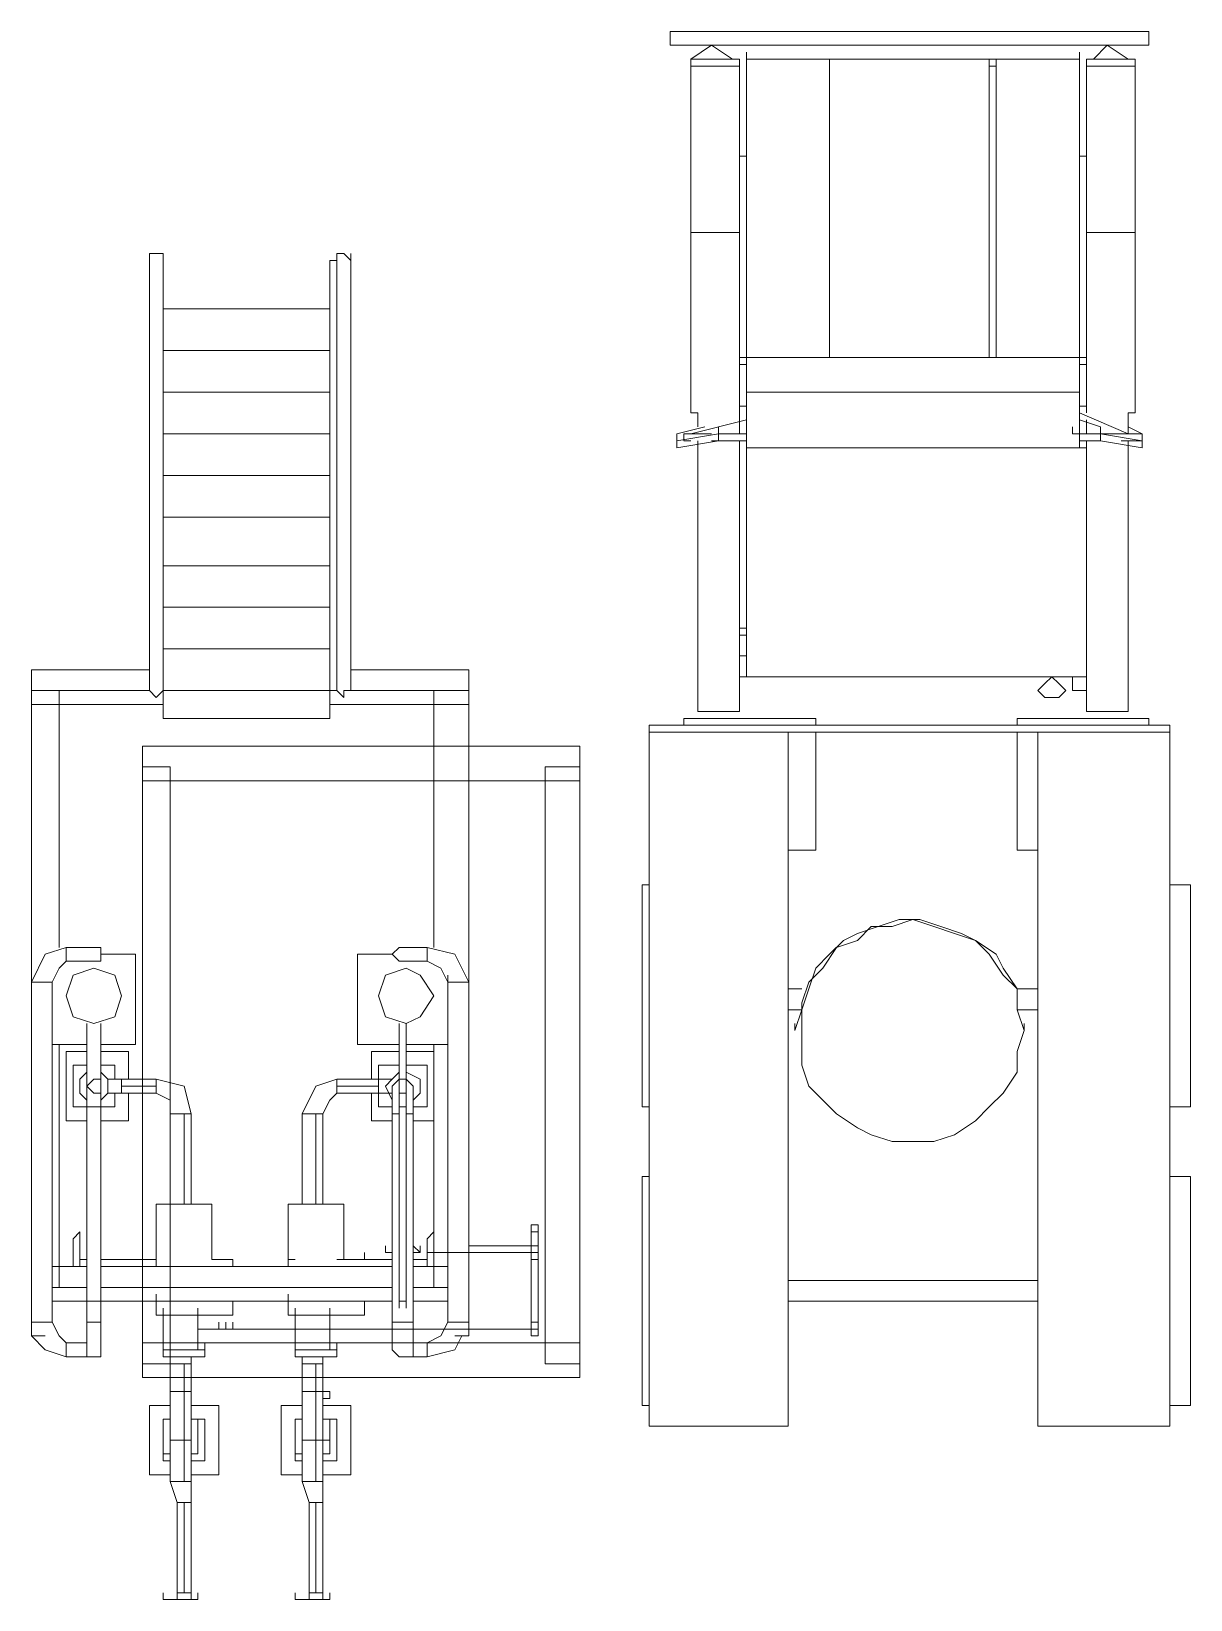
# Model space of a CAD drawing. Header units: inches. Extents: x -1128 to 651, y 96 to 845.
# Drawn here: x -1067.51 to -1062.76, y 728.8 to 735.22 of the extents above; entities that cross this region are included whole.
import ezdxf

# ---------------------------------------------------------------- set-up
doc = ezdxf.new("R2010")
doc.units = ezdxf.units.IN
doc.header["$MEASUREMENT"] = 0
doc.layers.add('Equipment', color=7, linetype='Continuous', lineweight=0)

msp = doc.modelspace()

# ---------------------------------------------------------------- linework, layer by layer
at = {"layer": 'Equipment', "color": 0}
for points in [[(-1064.8929, 735.2172), (-1062.9334, 735.2172)], [(-1064.8929, 735.1604), (-1064.8929, 735.2172)], [(-1062.9334, 735.1604), (-1064.8929, 735.1604)], [(-1064.8077, 735.1036), (-1064.7226, 735.1604), (-1064.6374, 735.1036)], [(-1063.1605, 735.1036), (-1063.1037, 735.1604), (-1063.0185, 735.1036)], [(-1062.9334, 735.2172), (-1062.9334, 735.1604)], [(-1064.609, 735.1036), (-1064.8077, 735.1036)], [(-1064.8077, 735.1036), (-1064.8077, 735.0753)], [(-1064.609, 735.0753), (-1064.609, 735.1036)], [(-1064.5805, 735.1036), (-1064.5805, 735.132)], [(-1064.5805, 735.1036), (-1064.5805, 733.854)], [(-1063.2174, 735.1036), (-1064.5805, 735.1036)], [(-1064.2398, 735.1036), (-1064.5805, 735.1036)], [(-1064.2398, 735.1036), (-1063.5865, 735.1036)], [(-1064.2398, 733.8825), (-1064.2398, 735.1036)], [(-1063.5865, 735.1036), (-1063.5865, 733.8825)], [(-1063.5581, 733.8825), (-1063.5581, 735.1036)], [(-1063.5581, 735.1036), (-1063.2174, 735.1036)], [(-1063.2174, 735.1036), (-1063.2174, 735.132)], [(-1063.2174, 735.1036), (-1063.2174, 733.9961)], [(-1063.2174, 735.0753), (-1063.2174, 735.1036)], [(-1063.2174, 733.854), (-1063.2174, 735.1036)], [(-1063.2174, 735.0753), (-1063.2174, 735.1036)], [(-1063.189, 735.1036), (-1063.189, 734.8197)], [(-1062.9901, 735.1036), (-1063.189, 735.1036)], [(-1063.189, 735.0753), (-1062.9901, 735.0753), (-1062.9901, 735.1036)], [(-1064.8077, 735.0753), (-1064.609, 735.0753)], [(-1064.8077, 734.3936), (-1064.8077, 735.0753)], [(-1064.609, 735.0753), (-1064.609, 734.3936)], [(-1063.5865, 735.0753), (-1063.5581, 735.0753)], [(-1063.189, 734.3936), (-1063.189, 735.0753)], [(-1062.9901, 735.0753), (-1062.9901, 734.3936)], [(-1064.609, 734.9617), (-1064.609, 734.99)], [(-1064.609, 733.6553), (-1064.609, 734.9617)], [(-1063.189, 734.8197), (-1063.189, 734.8481)], [(-1063.189, 733.6553), (-1063.189, 734.8197)], [(-1064.609, 734.7061), (-1064.5805, 734.7061)], [(-1063.2174, 734.7061), (-1063.189, 734.7061)], [(-1064.8077, 734.3936), (-1064.8077, 734.422)], [(-1064.609, 734.3936), (-1064.8077, 734.3936)], [(-1064.8077, 734.3936), (-1064.8077, 734.3084)], [(-1064.609, 734.3936), (-1064.8077, 734.3936)], [(-1064.609, 734.3084), (-1064.609, 734.3936)], [(-1062.9901, 734.3936), (-1063.189, 734.3936)], [(-1062.9901, 734.3936), (-1063.189, 734.3936)], [(-1063.189, 734.3936), (-1063.189, 734.3084)], [(-1062.9901, 734.3936), (-1062.9901, 734.422)], [(-1062.9901, 734.3084), (-1062.9901, 734.3936)], [(-1064.8077, 734.3084), (-1064.8077, 734.3368)], [(-1062.9901, 734.3084), (-1062.9901, 734.3368)], [(-1067.0229, 734.28), (-1067.0229, 734.3084)], [(-1067.0229, 734.28), (-1067.0229, 734.3084)], [(-1066.9662, 734.28), (-1066.9662, 734.3084), (-1066.9946, 734.3084), (-1067.0229, 734.3084), (-1067.0229, 734.28)], [(-1066.9662, 734.28), (-1066.9662, 734.3084), (-1066.9946, 734.3084), (-1067.0229, 734.3084), (-1067.0229, 734.28)], [(-1067.0229, 732.5192), (-1067.0229, 734.28)], [(-1067.0229, 732.5192), (-1067.0229, 734.28)], [(-1066.9662, 734.28), (-1066.9662, 734.3084)], [(-1066.9662, 732.5192), (-1066.9662, 734.28)], [(-1066.9662, 732.5192), (-1066.9662, 734.28)], [(-1066.2562, 734.28), (-1066.2846, 734.28)], [(-1066.2846, 734.28), (-1066.2562, 734.28)], [(-1066.2846, 732.5192), (-1066.2846, 734.28)], [(-1066.1993, 734.28), (-1066.2277, 734.3084), (-1066.2562, 734.3084), (-1066.2562, 734.28)], [(-1066.1993, 734.28), (-1066.2277, 734.3084), (-1066.2562, 734.3084), (-1066.2562, 734.28)], [(-1066.2562, 732.5192), (-1066.2562, 734.28)], [(-1066.1993, 734.28), (-1066.1993, 734.3084)], [(-1066.1993, 734.28), (-1066.1993, 734.3084)], [(-1066.1993, 732.5192), (-1066.1993, 734.28)], [(-1066.1993, 732.5192), (-1066.1993, 734.28)], [(-1064.8077, 733.6553), (-1064.8077, 734.3084)], [(-1062.9901, 733.6553), (-1062.9901, 734.3084)], [(-1066.2846, 734.0812), (-1066.9662, 734.0812)], [(-1063.2174, 733.9961), (-1063.2174, 734.0245)], [(-1066.2846, 733.9109), (-1066.9662, 733.9109)], [(-1064.609, 733.8825), (-1064.5805, 733.8825)], [(-1064.5805, 733.7404), (-1064.5805, 733.8825)], [(-1063.2174, 733.8825), (-1064.5805, 733.8825)], [(-1064.5805, 733.854), (-1064.5805, 733.8825)], [(-1063.2174, 733.7404), (-1063.2174, 733.8825)], [(-1063.2174, 733.854), (-1063.2174, 733.8825)], [(-1063.2174, 733.8825), (-1063.189, 733.8825)], [(-1064.5805, 733.854), (-1064.609, 733.854)], [(-1064.609, 733.854), (-1064.609, 733.6836)], [(-1063.189, 733.854), (-1063.2174, 733.854)], [(-1063.189, 733.6836), (-1063.189, 733.854)], [(-1064.5805, 733.7404), (-1064.5805, 733.7689)], [(-1063.2174, 733.7404), (-1063.2174, 733.7689)], [(-1063.2174, 733.7404), (-1063.2174, 733.7689)], [(-1066.9662, 733.7404), (-1066.2846, 733.7404)], [(-1064.609, 733.6836), (-1064.609, 733.57)], [(-1064.609, 733.6553), (-1064.609, 733.6836)], [(-1064.609, 733.6836), (-1064.609, 733.57)], [(-1064.5805, 733.6836), (-1064.609, 733.6836)], [(-1064.609, 733.6836), (-1064.5805, 733.6836)], [(-1064.5805, 733.7404), (-1063.2174, 733.7404)], [(-1064.5805, 733.7404), (-1064.5805, 733.712)], [(-1063.2174, 733.7404), (-1064.5805, 733.7404)], [(-1064.5805, 733.712), (-1064.5805, 733.4848)], [(-1063.2174, 733.7404), (-1063.2174, 733.5132)], [(-1063.2174, 733.7404), (-1063.2174, 733.712)], [(-1063.189, 733.6836), (-1063.2174, 733.6836)], [(-1063.2174, 733.6836), (-1063.189, 733.6836)], [(-1063.189, 733.6553), (-1063.189, 733.6836)], [(-1063.189, 733.6553), (-1063.189, 733.6836)], [(-1063.189, 733.6553), (-1063.189, 733.6836)], [(-1064.7793, 733.6553), (-1064.8077, 733.6553)], [(-1064.6941, 733.5984), (-1064.5805, 733.6268), (-1064.8077, 733.57)], [(-1064.7793, 733.5984), (-1064.7793, 733.6553)], [(-1064.609, 733.6553), (-1064.609, 733.57)], [(-1063.0185, 733.57), (-1063.2174, 733.6553)], [(-1063.1321, 733.5984), (-1063.2174, 733.6268)], [(-1063.189, 733.57), (-1063.189, 733.6268)], [(-1063.189, 733.57), (-1063.189, 733.6268)], [(-1062.9901, 733.6553), (-1063.0185, 733.6553)], [(-1063.0185, 733.6553), (-1063.0185, 733.57)], [(-1066.9662, 733.57), (-1066.2846, 733.57)], [(-1064.7509, 733.5984), (-1064.8646, 733.57)], [(-1064.8646, 733.57), (-1064.8646, 733.5417)], [(-1064.6941, 733.57), (-1064.8646, 733.5417)], [(-1064.8362, 733.57), (-1064.8362, 733.5417)], [(-1064.7226, 733.57), (-1064.8362, 733.57)], [(-1064.6941, 733.5984), (-1064.6941, 733.57)], [(-1064.6941, 733.57), (-1064.6941, 733.5984)], [(-1064.6941, 733.57), (-1064.6941, 733.5984)], [(-1064.6941, 733.5417), (-1064.6941, 733.57)], [(-1064.6941, 733.5417), (-1064.6941, 733.57)], [(-1064.5805, 733.57), (-1064.6941, 733.57)], [(-1063.2457, 733.57), (-1063.2457, 733.5984)], [(-1062.9618, 733.57), (-1063.2457, 733.57)], [(-1063.1321, 733.57), (-1063.1321, 733.5984)], [(-1063.1321, 733.5984), (-1063.1321, 733.57)], [(-1063.1321, 733.5984), (-1063.1321, 733.57)], [(-1062.9618, 733.5417), (-1063.1321, 733.57)], [(-1063.1321, 733.5417), (-1063.1321, 733.57)], [(-1063.1321, 733.57), (-1063.1321, 733.5417)], [(-1062.9618, 733.57), (-1063.0185, 733.5984)], [(-1062.9618, 733.57), (-1062.9618, 733.5417)], [(-1062.9618, 733.57), (-1062.9618, 733.5417)], [(-1064.8646, 733.5417), (-1064.8646, 733.5132)], [(-1064.8646, 733.5132), (-1064.6941, 733.5417)], [(-1064.8077, 733.5417), (-1064.8362, 733.5417)], [(-1064.7793, 732.434), (-1064.7793, 733.5417)], [(-1064.5805, 733.5417), (-1064.7226, 733.5417)], [(-1064.609, 733.5417), (-1064.609, 732.434)], [(-1064.609, 733.5417), (-1064.609, 732.7748)], [(-1064.609, 733.5417), (-1064.609, 732.7464)], [(-1064.5805, 733.4848), (-1064.5805, 733.5132)], [(-1064.5805, 733.5132), (-1064.5805, 732.5761)], [(-1063.189, 733.5132), (-1064.5805, 733.5132)], [(-1063.1321, 733.5417), (-1063.2174, 733.5417)], [(-1063.189, 732.7181), (-1063.189, 733.5417)], [(-1063.189, 732.434), (-1063.189, 733.5417)], [(-1063.189, 732.5761), (-1063.189, 733.5132)], [(-1063.1321, 733.5417), (-1062.9618, 733.5132)], [(-1062.9618, 733.5417), (-1063.047, 733.5417)], [(-1063.0185, 733.5417), (-1063.0185, 732.434)], [(-1062.9618, 733.5132), (-1062.9618, 733.5417)], [(-1064.5805, 733.4848), (-1064.5805, 733.4281)], [(-1064.5805, 733.4281), (-1064.5805, 733.4564)], [(-1066.9662, 733.3997), (-1066.2846, 733.3997)], [(-1066.9662, 733.2292), (-1066.2846, 733.2292)], [(-1066.9662, 733.0304), (-1066.2846, 733.0304)], [(-1066.9662, 732.86), (-1066.2846, 732.86)], [(-1064.609, 732.7748), (-1064.5805, 732.7748)], [(-1064.609, 732.7464), (-1064.609, 732.6612)], [(-1064.5805, 732.7464), (-1064.609, 732.7464)], [(-1063.189, 732.7181), (-1063.189, 732.7464)], [(-1063.189, 732.6897), (-1063.189, 732.7181)], [(-1066.9662, 732.6897), (-1066.2846, 732.6897)], [(-1064.609, 732.6612), (-1064.609, 732.5761)], [(-1064.5805, 732.6612), (-1064.609, 732.6612)], [(-1063.189, 732.5192), (-1063.189, 732.6897)], [(-1067.5057, 732.6045), (-1067.5057, 732.4625), (-1066.9662, 732.4625)], [(-1067.5057, 732.6045), (-1067.0229, 732.6045)], [(-1066.1993, 732.6045), (-1065.7165, 732.6045), (-1065.7165, 732.4625)], [(-1066.9662, 732.5192), (-1066.9662, 732.5476)], [(-1066.9662, 732.5192), (-1066.9662, 732.5476)], [(-1064.609, 732.5761), (-1064.5805, 732.5761)], [(-1064.5805, 732.5761), (-1063.189, 732.5761)], [(-1063.2741, 732.5192), (-1063.3026, 732.5476), (-1063.3309, 732.5761), (-1063.3593, 732.5476), (-1063.3877, 732.5192), (-1063.3593, 732.4909), (-1063.3026, 732.4909), (-1063.2741, 732.5192)], [(-1063.2457, 732.5761), (-1063.2457, 732.5192)], [(-1067.5057, 731.724), (-1067.5057, 732.5192)], [(-1067.0229, 732.5192), (-1067.5057, 732.5192)], [(-1067.3921, 731.4684), (-1067.3921, 732.5192)], [(-1067.0229, 732.5192), (-1066.9946, 732.4909), (-1066.9662, 732.5192)], [(-1067.0229, 732.5192), (-1066.9946, 732.4909), (-1066.9662, 732.5192)], [(-1066.9662, 732.5192), (-1066.2846, 732.5192)], [(-1066.9662, 732.5192), (-1066.9662, 732.4056)], [(-1066.2562, 732.5192), (-1066.2846, 732.5192)], [(-1066.2846, 732.4056), (-1066.2846, 732.5192)], [(-1066.2562, 732.5192), (-1066.2846, 732.5192)], [(-1066.2846, 732.4625), (-1065.7165, 732.4625)], [(-1066.2562, 732.5192), (-1066.2277, 732.4909), (-1066.2277, 732.5192), (-1066.1993, 732.5192)], [(-1066.2562, 732.5192), (-1066.2277, 732.4909), (-1066.2277, 732.5192), (-1066.1993, 732.5192)], [(-1066.1993, 732.5192), (-1065.7165, 732.5192)], [(-1065.8585, 732.5192), (-1065.8585, 731.4684)], [(-1065.7165, 732.5192), (-1065.7165, 731.6672)], [(-1063.2457, 732.5192), (-1063.189, 732.5192)], [(-1066.9662, 732.4056), (-1066.2846, 732.4056)], [(-1064.8362, 732.4056), (-1064.2965, 732.4056)], [(-1064.8362, 732.4056), (-1064.8362, 732.3772)], [(-1064.609, 732.434), (-1064.7793, 732.434)], [(-1064.2965, 732.4056), (-1064.2965, 732.3772)], [(-1063.4729, 732.4056), (-1062.9334, 732.4056)], [(-1063.4729, 732.4056), (-1063.4729, 732.3772)], [(-1063.0185, 732.434), (-1063.189, 732.434)], [(-1062.9334, 732.4056), (-1062.9334, 732.3772)], [(-1064.9781, 732.3772), (-1062.8481, 732.3772)], [(-1064.9781, 732.3489), (-1064.9781, 732.3772)], [(-1062.8481, 732.3489), (-1064.9781, 732.3489)], [(-1064.9781, 729.5089), (-1064.9781, 732.3489)], [(-1064.4101, 732.3489), (-1064.4101, 729.5089)], [(-1064.2965, 732.3489), (-1064.2965, 731.8661)], [(-1063.4729, 732.3489), (-1063.4729, 731.8661)], [(-1063.3877, 729.5089), (-1063.3877, 732.3489)], [(-1062.8481, 732.3772), (-1062.8481, 732.3489)], [(-1062.8481, 732.3489), (-1062.8481, 729.5089)], [(-1067.0513, 732.292), (-1067.0513, 732.15), (-1065.2621, 732.15)], [(-1067.0513, 732.292), (-1065.2621, 732.292), (-1065.2621, 732.15)], [(-1067.0513, 732.2068), (-1067.0513, 729.7645), (-1066.9377, 729.7645)], [(-1067.0513, 732.2068), (-1066.9377, 732.2068)], [(-1066.9377, 729.7645), (-1066.9377, 732.2068)], [(-1065.4041, 732.2068), (-1065.4041, 729.7645)], [(-1065.2621, 729.7645), (-1065.2621, 732.2068), (-1065.4041, 732.2068)], [(-1064.4101, 731.8661), (-1064.2965, 731.8661)], [(-1063.4729, 731.8661), (-1063.3877, 731.8661)], [(-1067.5057, 731.724), (-1067.5057, 730.0768)], [(-1065.0065, 730.8153), (-1065.0065, 731.724)], [(-1065.0065, 731.724), (-1064.9781, 731.724)], [(-1062.8481, 731.724), (-1062.7629, 731.724)], [(-1062.7629, 730.8153), (-1062.7629, 731.724)], [(-1065.7165, 730.0768), (-1065.7165, 731.6672)], [(-1063.4446, 731.1276), (-1063.4729, 731.2128), (-1063.4729, 731.2981), (-1063.5298, 731.3832), (-1063.5581, 731.44), (-1063.6434, 731.4968), (-1063.7001, 731.5253), (-1063.7854, 731.5536), (-1063.8705, 731.582), (-1063.9557, 731.582), (-1064.0409, 731.5536), (-1064.1262, 731.5253), (-1064.1829, 731.4968), (-1064.2398, 731.44), (-1064.2965, 731.3832), (-1064.3249, 731.2981), (-1064.3534, 731.2128), (-1064.3818, 731.1276)], [(-1063.4446, 731.1276), (-1063.4729, 731.2128), (-1063.4729, 731.2981), (-1063.5298, 731.3548), (-1063.5865, 731.44), (-1063.6434, 731.4968), (-1063.7285, 731.5253), (-1063.8137, 731.5536), (-1063.899, 731.582), (-1063.9841, 731.5536), (-1064.0693, 731.5536), (-1064.1262, 731.4968), (-1064.2113, 731.4684), (-1064.2681, 731.3832), (-1064.3249, 731.3264), (-1064.3534, 731.2412), (-1064.3534, 730.9856), (-1064.3249, 730.9004), (-1064.2681, 730.8436), (-1064.2113, 730.7868), (-1064.1262, 730.73), (-1064.0693, 730.7017), (-1063.9841, 730.6732), (-1063.899, 730.6732), (-1063.8137, 730.6732), (-1063.7285, 730.7017), (-1063.6434, 730.7584), (-1063.5865, 730.8153), (-1063.5298, 730.872), (-1063.4729, 730.9572), (-1063.4729, 731.0425), (-1063.4446, 731.1276)], [(-1067.3637, 731.4684), (-1067.449, 731.44), (-1067.5057, 731.3264)], [(-1067.3637, 731.4684), (-1067.3637, 731.4117), (-1067.3637, 731.44), (-1067.3637, 731.4684)], [(-1067.3637, 731.4684), (-1067.2501, 731.4684)], [(-1067.2501, 731.4117), (-1067.2218, 731.4117), (-1067.2218, 731.44), (-1067.2218, 731.4684), (-1067.2501, 731.4684)], [(-1067.2501, 731.4117), (-1067.2218, 731.4117), (-1067.2218, 731.44), (-1067.2218, 731.4684), (-1067.2501, 731.4684)], [(-1065.9721, 731.4684), (-1066.0005, 731.4684), (-1066.029, 731.44), (-1066.0005, 731.4117), (-1065.9721, 731.4117)], [(-1065.9721, 731.4684), (-1066.0005, 731.4684), (-1066.029, 731.44), (-1066.0005, 731.4117), (-1065.9721, 731.4117)], [(-1065.9721, 731.4684), (-1065.887, 731.4684)], [(-1065.7165, 731.3264), (-1065.7734, 731.44), (-1065.887, 731.4684)], [(-1067.3637, 731.4117), (-1067.3921, 731.3832), (-1067.4206, 731.3264)], [(-1067.2501, 731.4117), (-1067.3637, 731.4117)], [(-1067.1365, 731.2697), (-1067.1649, 731.3548), (-1067.2501, 731.3832), (-1067.3354, 731.3548), (-1067.3637, 731.2697), (-1067.3354, 731.1845), (-1067.2501, 731.1561), (-1067.1649, 731.1845), (-1067.1365, 731.2697), (-1067.1649, 731.3548), (-1067.2501, 731.3832), (-1067.3354, 731.3548), (-1067.3637, 731.2697), (-1067.3354, 731.1845), (-1067.2501, 731.1561), (-1067.1649, 731.1845), (-1067.1365, 731.2697)], [(-1065.8585, 731.2697), (-1065.9154, 731.3548), (-1065.9721, 731.3832), (-1066.0574, 731.3548), (-1066.0857, 731.2697), (-1066.0574, 731.1845), (-1065.9721, 731.1561), (-1065.9154, 731.1845), (-1065.8585, 731.2697), (-1065.9154, 731.3548), (-1065.9721, 731.3832), (-1066.0574, 731.3548), (-1066.0857, 731.2697), (-1066.0574, 731.1845), (-1065.9721, 731.1561), (-1065.9154, 731.1845), (-1065.8585, 731.2697)], [(-1065.887, 731.4117), (-1065.9721, 731.4117)], [(-1065.8018, 731.3264), (-1065.8301, 731.3832), (-1065.887, 731.4117)], [(-1067.5057, 731.3264), (-1067.5057, 729.8781), (-1067.449, 729.8212), (-1067.3637, 729.7928)], [(-1067.4206, 731.3264), (-1067.4206, 729.9348)], [(-1065.8018, 731.3264), (-1065.8018, 729.9348)], [(-1065.7165, 731.3264), (-1065.7165, 729.8781)], [(-1064.4101, 731.2981), (-1064.3534, 731.2981)], [(-1063.4729, 731.2981), (-1063.3877, 731.2981)], [(-1064.4101, 731.2128), (-1064.3534, 731.2128)], [(-1063.4729, 731.2128), (-1063.3877, 731.2128)], [(-1067.2218, 731.1561), (-1067.2218, 730.8153)], [(-1065.9721, 731.1561), (-1065.9721, 730.8153)], [(-1065.9721, 731.1561), (-1065.9721, 730.8153)], [(-1064.3818, 731.1276), (-1064.3818, 731.1561)], [(-1063.4446, 731.1276), (-1063.4446, 731.1561)], [(-1067.3921, 730.0768), (-1067.3921, 731.0709)], [(-1067.0798, 731.0709), (-1067.2218, 731.0709)], [(-1067.2218, 731.0709), (-1067.0798, 731.0709)], [(-1065.8018, 731.0709), (-1065.9721, 731.0709)], [(-1065.9721, 731.0709), (-1065.8018, 731.0709)], [(-1065.8585, 731.0709), (-1065.8585, 730.0768)], [(-1067.3354, 730.9856), (-1067.3354, 730.8153)], [(-1067.3354, 730.9856), (-1067.2785, 730.9856)], [(-1067.1081, 731.0425), (-1067.2218, 731.0425)], [(-1067.2218, 731.0425), (-1067.1081, 731.0425)], [(-1067.2218, 730.9856), (-1067.1649, 730.9856)], [(-1067.1649, 730.9856), (-1067.1649, 730.9289)], [(-1067.1081, 731.0425), (-1067.1081, 730.9289)], [(-1067.1081, 731.0425), (-1067.1081, 730.9289)], [(-1066.1141, 730.9289), (-1066.1141, 731.0425)], [(-1066.1141, 730.9289), (-1066.1141, 731.0425)], [(-1066.0005, 730.9856), (-1066.0857, 730.9856)], [(-1066.0857, 730.9289), (-1066.0857, 730.9856)], [(-1065.8585, 731.0425), (-1065.9721, 731.0425)], [(-1065.9721, 731.0425), (-1065.8585, 731.0425)], [(-1065.887, 730.9856), (-1065.9721, 730.9856)], [(-1065.887, 730.8153), (-1065.887, 730.9856)], [(-1067.2785, 730.9572), (-1067.307, 730.9289), (-1067.307, 730.872), (-1067.2785, 730.8436)], [(-1067.2785, 730.9289), (-1067.2785, 730.9004)], [(-1067.2785, 730.9289), (-1067.2785, 730.9004)], [(-1067.2218, 730.9004), (-1067.2218, 730.9289), (-1067.2501, 730.9289), (-1067.2785, 730.9004), (-1067.2501, 730.872), (-1067.2218, 730.872), (-1067.2218, 730.9004), (-1067.2218, 730.9289), (-1067.2501, 730.9289), (-1067.2785, 730.9004), (-1067.2501, 730.872), (-1067.2218, 730.872), (-1067.2218, 730.9004)], [(-1067.2218, 730.8436), (-1067.1934, 730.872), (-1067.1934, 730.9289), (-1067.2218, 730.9572)], [(-1067.2218, 730.9004), (-1067.2218, 730.9289)], [(-1067.2218, 730.9004), (-1067.2218, 730.9289)], [(-1067.2218, 730.9004), (-1067.2218, 730.9289)], [(-1067.1365, 730.9289), (-1067.1934, 730.9289)], [(-1067.1365, 730.872), (-1067.1365, 730.9289), (-1066.9946, 730.9289)], [(-1067.1365, 730.9289), (-1067.1365, 730.872)], [(-1066.9946, 730.9289), (-1066.9946, 730.872)], [(-1066.9946, 730.872), (-1066.9946, 730.9289)], [(-1066.8526, 730.7868), (-1066.8809, 730.9004), (-1066.9946, 730.9289)], [(-1066.2562, 730.872), (-1066.2562, 730.9289), (-1066.3413, 730.9004), (-1066.3981, 730.7868)], [(-1066.2562, 730.9289), (-1066.2562, 730.872), (-1066.0857, 730.872)], [(-1066.0857, 730.9289), (-1066.2562, 730.9289)], [(-1066.0857, 730.872), (-1066.0857, 730.9289)], [(-1066.029, 730.9289), (-1066.0857, 730.9289)], [(-1066.0857, 730.872), (-1066.0857, 730.9289)], [(-1066.0005, 730.9572), (-1066.029, 730.9289), (-1066.0574, 730.9004), (-1066.029, 730.8436)], [(-1066.0005, 730.9289), (-1066.029, 730.9004)], [(-1066.0005, 730.9289), (-1066.029, 730.9004)], [(-1065.9721, 730.9004), (-1065.9721, 730.9289), (-1066.0005, 730.9289), (-1066.0005, 730.872), (-1065.9721, 730.872), (-1065.9721, 730.9289), (-1066.0005, 730.9289), (-1066.0005, 730.872), (-1065.9721, 730.872), (-1065.9721, 730.9004)], [(-1065.9437, 730.8436), (-1065.9154, 730.872), (-1065.9154, 730.9289), (-1065.9721, 730.9572)], [(-1065.9721, 730.9004), (-1065.9721, 730.9289)], [(-1065.9437, 730.9004), (-1065.9721, 730.9289)], [(-1065.9437, 730.9004), (-1065.9721, 730.9289)], [(-1067.2785, 730.7868), (-1067.2785, 730.9004)], [(-1067.2218, 730.02), (-1067.2218, 730.9004)], [(-1067.2218, 730.9004), (-1067.2218, 730.7868)], [(-1067.1934, 730.872), (-1067.1365, 730.872)], [(-1067.1649, 730.872), (-1067.1649, 730.8153)], [(-1066.9946, 730.9004), (-1067.1365, 730.9004)], [(-1067.1365, 730.872), (-1066.9946, 730.872)], [(-1067.1081, 730.872), (-1067.1081, 730.7584)], [(-1067.1081, 730.872), (-1067.1081, 730.7584)], [(-1066.9377, 730.7868), (-1066.9377, 730.8436), (-1066.9946, 730.872)], [(-1066.2562, 730.872), (-1066.2846, 730.8436), (-1066.3129, 730.7868)], [(-1066.2562, 730.9004), (-1066.0857, 730.9004)], [(-1066.1141, 730.7584), (-1066.1141, 730.872)], [(-1066.1141, 730.7584), (-1066.1141, 730.872)], [(-1066.0857, 730.872), (-1066.029, 730.872)], [(-1066.0857, 730.8153), (-1066.0857, 730.872)], [(-1066.029, 730.7868), (-1066.029, 730.9004)], [(-1066.029, 730.8436), (-1066.029, 730.872)], [(-1065.9721, 730.02), (-1065.9721, 730.9004)], [(-1065.9437, 730.9004), (-1065.9437, 730.7868)], [(-1067.3354, 730.8153), (-1067.2785, 730.8153)], [(-1067.2785, 730.7868), (-1067.2785, 730.8153)], [(-1067.2785, 730.7868), (-1067.2785, 730.8153)], [(-1067.2785, 730.02), (-1067.2785, 730.8153)], [(-1067.2218, 730.8153), (-1067.1649, 730.8153)], [(-1067.2218, 730.7868), (-1067.2218, 730.8153)], [(-1067.2218, 730.7868), (-1067.2218, 730.8153)], [(-1066.029, 730.8153), (-1066.0857, 730.8153)], [(-1066.0005, 730.02), (-1066.0005, 730.8153)], [(-1065.887, 730.8153), (-1065.9437, 730.8153)], [(-1065.0065, 730.8153), (-1064.9781, 730.8153)], [(-1062.8481, 730.8153), (-1062.7629, 730.8153)], [(-1067.3637, 730.7584), (-1067.2785, 730.7584)], [(-1067.3637, 730.7584), (-1067.2785, 730.7584)], [(-1067.2785, 729.9348), (-1067.2785, 730.7868)], [(-1067.2218, 729.9348), (-1067.2218, 730.7868)], [(-1067.2218, 730.7584), (-1067.1081, 730.7584)], [(-1067.2218, 730.7584), (-1067.1081, 730.7584)], [(-1066.9377, 730.7868), (-1066.8526, 730.7868)], [(-1066.8809, 730.4176), (-1066.8809, 730.7868), (-1066.9377, 730.7868)], [(-1066.9377, 730.4176), (-1066.8526, 730.4176), (-1066.8526, 730.7868)], [(-1066.9377, 730.7868), (-1066.9377, 730.4176)], [(-1066.8526, 730.7868), (-1066.8809, 730.7868)], [(-1066.3129, 730.7868), (-1066.3981, 730.7868)], [(-1066.3981, 730.4176), (-1066.3129, 730.4176), (-1066.3129, 730.7868)], [(-1066.3981, 730.7868), (-1066.3981, 730.4176)], [(-1066.3981, 730.7868), (-1066.3129, 730.7868)], [(-1066.3413, 730.4176), (-1066.3413, 730.7868)], [(-1066.1141, 730.7584), (-1066.029, 730.7584)], [(-1066.1141, 730.7584), (-1066.029, 730.7584)], [(-1066.0005, 730.7868), (-1066.029, 730.7868)], [(-1066.0005, 730.7868), (-1066.029, 730.7868)], [(-1066.029, 729.9348), (-1066.029, 730.7868)], [(-1065.9437, 730.7868), (-1065.9721, 730.7868)], [(-1065.9437, 730.7868), (-1065.9721, 730.7868)], [(-1065.9437, 729.9348), (-1065.9437, 730.7868)], [(-1065.9437, 730.7584), (-1065.8585, 730.7584)], [(-1065.9437, 730.7584), (-1065.8585, 730.7584)], [(-1065.0065, 730.5312), (-1064.9781, 730.5312)], [(-1065.0065, 729.594), (-1065.0065, 730.5312)], [(-1062.8481, 730.5312), (-1062.7629, 730.5312)], [(-1062.7629, 729.594), (-1062.7629, 730.5312)], [(-1066.7674, 730.4176), (-1066.9946, 730.4176)], [(-1066.9946, 730.4176), (-1066.9946, 730.1904)], [(-1066.9377, 730.4176), (-1066.9377, 730.4461)], [(-1066.8526, 730.4176), (-1066.9377, 730.4176)], [(-1066.8526, 730.4176), (-1066.8526, 730.4461)], [(-1066.7674, 730.4176), (-1066.7674, 730.1904)], [(-1066.2277, 730.4176), (-1066.4549, 730.4176)], [(-1066.4549, 730.4176), (-1066.4549, 730.1904)], [(-1066.3981, 730.4176), (-1066.3981, 730.4461)], [(-1066.3129, 730.4176), (-1066.3981, 730.4176)], [(-1066.3129, 730.4176), (-1066.3129, 730.4461)], [(-1066.2277, 730.4176), (-1066.2277, 730.1904)], [(-1067.307, 730.2756), (-1067.307, 730.304), (-1067.3354, 730.2756)], [(-1065.8585, 730.2756), (-1065.8585, 730.304), (-1065.887, 730.2756), (-1065.887, 730.162)], [(-1065.4609, 730.304), (-1065.4609, 730.3325), (-1065.4326, 730.3325)], [(-1065.4609, 730.304), (-1065.4326, 730.304)], [(-1065.4609, 730.2472), (-1065.4609, 730.304)], [(-1065.4326, 730.304), (-1065.4326, 730.3325)], [(-1067.3354, 730.162), (-1067.3354, 730.2756)], [(-1067.307, 730.2756), (-1067.307, 730.162)], [(-1066.9946, 730.1904), (-1066.9946, 730.2189)], [(-1066.4549, 730.1904), (-1066.4549, 730.2189)], [(-1066.1426, 730.1904), (-1066.1426, 730.2189)], [(-1066.0574, 730.2189), (-1066.0574, 730.2472)], [(-1066.0574, 730.2189), (-1066.029, 730.2189)], [(-1066.0574, 730.2189), (-1066.029, 730.2189)], [(-1065.9437, 730.2189), (-1065.9437, 730.2472)], [(-1065.9154, 730.2189), (-1065.9437, 730.2472)], [(-1065.9154, 730.2189), (-1065.9437, 730.2189)], [(-1065.9437, 730.2189), (-1065.9154, 730.2189)], [(-1065.9437, 730.2189), (-1065.9154, 730.2189)], [(-1065.9154, 730.2189), (-1065.9154, 730.2472)], [(-1065.887, 730.2189), (-1065.887, 730.2472)], [(-1065.4609, 730.2189), (-1065.887, 730.2189)], [(-1065.7165, 730.2472), (-1065.4609, 730.2472)], [(-1065.7165, 730.2189), (-1065.4609, 730.2189)], [(-1065.4609, 730.2472), (-1065.4609, 730.2756)], [(-1065.4609, 730.2472), (-1065.4609, 730.2756)], [(-1065.4609, 730.2472), (-1065.4609, 730.2756)], [(-1065.4609, 730.2472), (-1065.4609, 730.2756)], [(-1065.4609, 730.2189), (-1065.4609, 730.2472)], [(-1065.4326, 730.2189), (-1065.4326, 730.2472), (-1065.4609, 730.2472)], [(-1065.4609, 730.2189), (-1065.4609, 730.2472)], [(-1065.4609, 730.2189), (-1065.4609, 730.2472)], [(-1065.4609, 730.2189), (-1065.4609, 730.1904)], [(-1065.4326, 730.2189), (-1065.4609, 730.2189)], [(-1065.4326, 730.1904), (-1065.4326, 730.2189)], [(-1065.4326, 729.9348), (-1065.4326, 730.2189)], [(-1067.5057, 730.162), (-1067.5057, 730.1904)], [(-1067.4206, 730.162), (-1067.2785, 730.162)], [(-1067.307, 730.1904), (-1067.2785, 730.1904)], [(-1067.2218, 730.1904), (-1066.9946, 730.1904)], [(-1067.2218, 730.162), (-1066.029, 730.162)], [(-1066.9946, 730.162), (-1066.9946, 730.1904)], [(-1066.6821, 730.1904), (-1066.7674, 730.1904)], [(-1066.6821, 730.1904), (-1066.6821, 730.162)], [(-1066.4549, 730.162), (-1066.4549, 730.1904)], [(-1066.4265, 730.1904), (-1066.4549, 730.1904)], [(-1066.4549, 730.1904), (-1066.4549, 730.162)], [(-1066.029, 730.1904), (-1066.2562, 730.1904)], [(-1066.1426, 730.1904), (-1066.2277, 730.1904)], [(-1065.887, 730.1904), (-1065.9437, 730.1904)], [(-1065.9437, 730.162), (-1065.8018, 730.162)], [(-1065.7165, 730.162), (-1065.7165, 730.1904)], [(-1065.4609, 730.1904), (-1065.4326, 730.1904)], [(-1065.4609, 729.9348), (-1065.4609, 730.1904)], [(-1065.4326, 730.1904), (-1065.4326, 729.9348)], [(-1067.5057, 730.0768), (-1067.5057, 730.1053)], [(-1064.4101, 730.1053), (-1063.3877, 730.1053)], [(-1067.5057, 730.02), (-1067.5057, 730.0768)], [(-1067.5057, 730.02), (-1067.5057, 730.0484)], [(-1067.4206, 730.0768), (-1067.2785, 730.0768)], [(-1067.4206, 730.02), (-1067.2785, 730.02)], [(-1067.2785, 730.02), (-1067.2218, 730.02)], [(-1067.2785, 730.02), (-1067.2218, 730.02)], [(-1067.2785, 729.9917), (-1067.2785, 730.02)], [(-1067.2218, 730.0768), (-1066.029, 730.0768)], [(-1067.2218, 730.02), (-1066.029, 730.02)], [(-1067.2218, 730.02), (-1067.2218, 729.9917)], [(-1066.9946, 730.02), (-1066.9946, 730.0484)], [(-1066.9946, 730.02), (-1066.9946, 729.9632)], [(-1066.6821, 730.02), (-1066.6821, 729.9632)], [(-1066.4549, 730.02), (-1066.4549, 730.0484)], [(-1066.4549, 730.02), (-1066.4549, 729.9632)], [(-1066.1426, 730.02), (-1066.1426, 729.9632)], [(-1066.0005, 730.02), (-1065.9721, 730.02)], [(-1066.0005, 730.02), (-1065.9721, 730.02)], [(-1066.0005, 729.9917), (-1066.0005, 730.02)], [(-1065.9721, 730.02), (-1065.9721, 729.9917)], [(-1065.9437, 730.0768), (-1065.8018, 730.0768)], [(-1065.9437, 730.02), (-1065.8018, 730.02)], [(-1065.7165, 730.0768), (-1065.7165, 730.02)], [(-1065.7165, 730.02), (-1065.7165, 730.0484)], [(-1064.4101, 730.02), (-1063.3877, 730.02)], [(-1066.6821, 729.9632), (-1066.9946, 729.9632)], [(-1066.9662, 729.9632), (-1066.9662, 729.9917)], [(-1066.9662, 729.8212), (-1066.9662, 729.9632)], [(-1066.8241, 729.9632), (-1066.8241, 729.9917)], [(-1066.8241, 729.8212), (-1066.8241, 729.9632)], [(-1066.1426, 729.9632), (-1066.4549, 729.9632)], [(-1066.4265, 729.9632), (-1066.4265, 729.9917)], [(-1066.4265, 729.8212), (-1066.4265, 729.9632)], [(-1066.2846, 729.9632), (-1066.2846, 729.9917)], [(-1066.2846, 729.8212), (-1066.2846, 729.9632)], [(-1065.4609, 729.9348), (-1065.4609, 729.9632)], [(-1065.4609, 729.9348), (-1065.4609, 729.9632)], [(-1065.4609, 729.9348), (-1065.4609, 729.9632)], [(-1065.4609, 729.9348), (-1065.4609, 729.9632)], [(-1067.4206, 729.9348), (-1067.3921, 729.8781), (-1067.3637, 729.8497)], [(-1067.2218, 729.9348), (-1067.2785, 729.9348)], [(-1067.2218, 729.9348), (-1067.2785, 729.9348)], [(-1067.2785, 729.8212), (-1067.2785, 729.9348)], [(-1067.2218, 729.9348), (-1067.2218, 729.8212)], [(-1066.739, 729.9064), (-1066.739, 729.9348)], [(-1066.739, 729.9064), (-1066.739, 729.9348)], [(-1066.7106, 729.9064), (-1066.7106, 729.9348)], [(-1065.4609, 729.9064), (-1066.7106, 729.9064), (-1066.4265, 729.9064)], [(-1066.7106, 729.9064), (-1066.4265, 729.9064)], [(-1066.6821, 729.9064), (-1066.6821, 729.9348)], [(-1066.2846, 729.9064), (-1066.029, 729.9064)], [(-1066.2846, 729.9064), (-1066.029, 729.9064)], [(-1065.9437, 729.9348), (-1066.029, 729.9348)], [(-1065.9437, 729.9348), (-1066.029, 729.9348)], [(-1066.029, 729.8212), (-1066.029, 729.9348)], [(-1065.9437, 729.9348), (-1065.9437, 729.8212)], [(-1065.9437, 729.9064), (-1065.8018, 729.9064)], [(-1065.9437, 729.9064), (-1065.8018, 729.9064)], [(-1065.887, 729.8497), (-1065.8301, 729.8781), (-1065.8018, 729.9348)], [(-1065.7165, 729.9064), (-1065.4609, 729.9064)], [(-1065.7165, 729.9064), (-1065.4609, 729.9064)], [(-1065.4609, 729.9064), (-1065.4609, 729.9348)], [(-1065.4609, 729.9064), (-1065.4609, 729.9348)], [(-1065.4609, 729.9064), (-1065.4609, 729.9348)], [(-1065.4326, 729.9348), (-1065.4609, 729.9348)], [(-1065.4609, 729.9064), (-1065.4609, 729.8781)], [(-1065.4326, 729.9064), (-1065.4609, 729.9064)], [(-1065.4326, 729.9064), (-1065.4326, 729.9348)], [(-1065.4326, 729.8781), (-1065.4326, 729.9064)], [(-1065.4326, 729.8781), (-1065.4326, 729.9064)], [(-1067.2785, 729.8497), (-1067.3637, 729.8497)], [(-1067.0513, 729.7076), (-1067.0513, 729.8497)], [(-1065.2621, 729.7076), (-1065.2621, 729.8497), (-1067.0513, 729.8497)], [(-1066.9662, 729.8497), (-1066.9662, 729.8781)], [(-1066.9662, 729.8212), (-1066.9662, 729.8497)], [(-1066.9662, 729.8497), (-1066.9662, 729.8212)], [(-1066.8241, 729.8497), (-1066.7957, 729.8497)], [(-1066.7957, 729.8497), (-1066.7957, 729.8212)], [(-1066.4265, 729.8497), (-1066.4265, 729.8781)], [(-1066.4265, 729.8212), (-1066.4265, 729.8497)], [(-1066.4265, 729.8497), (-1066.4265, 729.8212)], [(-1066.2846, 729.8497), (-1066.2562, 729.8497)], [(-1066.2562, 729.8497), (-1066.2562, 729.8212)], [(-1065.887, 729.8497), (-1065.9437, 729.8497)], [(-1065.887, 729.7928), (-1065.7734, 729.8212), (-1065.7449, 729.8781)], [(-1065.4609, 729.8781), (-1065.4326, 729.8781)], [(-1067.3637, 729.7928), (-1067.2501, 729.7928)], [(-1067.2785, 729.8212), (-1067.2785, 729.7928), (-1067.2501, 729.7928), (-1067.2218, 729.7928), (-1067.2218, 729.8212)], [(-1067.2785, 729.8212), (-1067.2785, 729.7928), (-1067.2501, 729.7928), (-1067.2218, 729.7928), (-1067.2218, 729.8212)], [(-1066.9662, 729.8212), (-1066.8241, 729.8212)], [(-1066.9662, 729.8212), (-1066.7957, 729.8212)], [(-1066.9662, 729.7928), (-1066.9662, 729.8212)], [(-1066.9662, 729.7928), (-1066.7957, 729.7928)], [(-1066.9377, 729.7645), (-1066.9377, 729.7928)], [(-1066.8526, 729.7645), (-1066.9377, 729.7645)], [(-1066.9377, 729.6509), (-1066.8526, 729.6509), (-1066.8526, 729.7645)], [(-1066.9377, 729.7645), (-1066.9377, 729.6509)], [(-1066.9377, 729.7645), (-1066.8526, 729.7645)], [(-1066.8809, 729.6509), (-1066.8809, 729.7645)], [(-1066.8526, 729.7645), (-1066.8526, 729.7928)], [(-1066.8241, 729.8212), (-1066.7957, 729.8212)], [(-1066.7957, 729.7928), (-1066.7957, 729.8212)], [(-1066.4265, 729.8212), (-1066.2846, 729.8212)], [(-1066.4265, 729.8212), (-1066.2562, 729.8212)], [(-1066.4265, 729.7928), (-1066.4265, 729.8212)], [(-1066.4265, 729.7928), (-1066.2562, 729.7928)], [(-1066.3981, 729.7645), (-1066.3981, 729.7928)], [(-1066.3981, 729.7645), (-1066.3129, 729.7645)], [(-1066.3981, 729.7645), (-1066.3981, 729.6509)], [(-1066.3129, 729.7645), (-1066.3981, 729.7645)], [(-1066.3413, 729.6509), (-1066.3413, 729.7645)], [(-1066.3129, 729.7645), (-1066.3129, 729.7928)], [(-1066.3129, 729.7645), (-1066.3129, 729.6509)], [(-1066.2846, 729.8212), (-1066.2562, 729.8212)], [(-1066.2562, 729.7928), (-1066.2562, 729.8212)], [(-1066.029, 729.8212), (-1066.0005, 729.7928), (-1065.9437, 729.7928), (-1065.9437, 729.8212)], [(-1066.029, 729.8212), (-1066.0005, 729.7928), (-1065.9437, 729.7928), (-1065.9437, 729.8212)], [(-1065.9721, 729.7928), (-1065.887, 729.7928)], [(-1065.2621, 729.7645), (-1065.4041, 729.7645)], [(-1067.0513, 729.7076), (-1065.2621, 729.7076)], [(-1066.9377, 729.6509), (-1066.9377, 729.6792)], [(-1066.9377, 729.6509), (-1066.9377, 729.6225)], [(-1066.9377, 729.6225), (-1066.9377, 729.6509)], [(-1066.9377, 729.6509), (-1066.9377, 729.2817)], [(-1066.8809, 729.2817), (-1066.8809, 729.6509)], [(-1066.8526, 729.6509), (-1066.8526, 729.2817)], [(-1066.3129, 729.6509), (-1066.3981, 729.6509)], [(-1066.3981, 729.6509), (-1066.3981, 729.2817)], [(-1066.3413, 729.2817), (-1066.3413, 729.6509)], [(-1066.3129, 729.6509), (-1066.3129, 729.6792)], [(-1066.2846, 729.6509), (-1066.3129, 729.6509)], [(-1066.3129, 729.6509), (-1066.3129, 729.2817)], [(-1066.2846, 729.6225), (-1066.2846, 729.6509)], [(-1066.739, 729.594), (-1066.8526, 729.594)], [(-1066.2846, 729.6225), (-1066.3129, 729.6225)], [(-1066.1993, 729.594), (-1066.3129, 729.594)], [(-1065.0065, 729.594), (-1064.9781, 729.594)], [(-1062.8481, 729.594), (-1062.7629, 729.594)], [(-1066.9662, 729.5372), (-1066.9662, 729.3953)], [(-1066.9377, 729.5372), (-1066.9662, 729.5372)], [(-1066.9377, 729.5372), (-1066.9662, 729.5372)], [(-1066.9377, 729.3668), (-1066.9662, 729.3668), (-1066.9662, 729.5372)], [(-1066.8241, 729.3953), (-1066.8241, 729.5372), (-1066.8526, 729.5372)], [(-1066.7957, 729.5372), (-1066.8526, 729.5372)], [(-1066.7957, 729.5372), (-1066.7957, 729.3668)], [(-1066.3981, 729.5372), (-1066.4265, 729.5372), (-1066.4265, 729.3953)], [(-1066.3981, 729.5372), (-1066.4265, 729.5372), (-1066.4265, 729.3668)], [(-1066.2846, 729.3953), (-1066.2846, 729.5372), (-1066.3129, 729.5372)], [(-1066.2562, 729.5372), (-1066.3129, 729.5372)], [(-1066.2562, 729.5372), (-1066.2562, 729.3668), (-1066.3129, 729.3668)], [(-1064.4101, 729.5089), (-1064.9781, 729.5089)], [(-1062.8481, 729.5089), (-1063.3877, 729.5089)], [(-1066.8526, 729.452), (-1066.8526, 729.4804)], [(-1066.2846, 729.452), (-1066.2846, 729.4804)], [(-1066.9377, 729.3953), (-1066.9662, 729.3953)], [(-1066.8241, 729.3953), (-1066.8526, 729.3953)], [(-1066.3981, 729.3953), (-1066.4265, 729.3953)], [(-1066.2846, 729.3953), (-1066.3129, 729.3953)], [(-1066.7957, 729.3668), (-1066.8526, 729.3668)], [(-1066.3981, 729.3668), (-1066.4265, 729.3668)], [(-1067.0229, 729.31), (-1066.9377, 729.31)], [(-1067.0229, 729.31), (-1066.9377, 729.31)], [(-1066.9377, 729.2817), (-1066.8526, 729.2817)], [(-1066.9093, 729.1964), (-1066.9377, 729.2817)], [(-1066.8526, 729.2817), (-1066.9377, 729.2817)], [(-1066.9093, 729.1964), (-1066.8526, 729.1964), (-1066.8526, 729.2817)], [(-1066.8526, 729.31), (-1066.739, 729.31)], [(-1066.8526, 729.31), (-1066.739, 729.31)], [(-1066.4834, 729.31), (-1066.3981, 729.31)], [(-1066.3981, 729.2817), (-1066.3129, 729.2817)], [(-1066.3698, 729.1964), (-1066.3981, 729.2817)], [(-1066.3129, 729.2817), (-1066.3981, 729.2817)], [(-1066.3698, 729.1964), (-1066.3129, 729.1964), (-1066.3129, 729.2817)], [(-1066.3129, 729.31), (-1066.1993, 729.31)], [(-1066.3129, 729.31), (-1066.1993, 729.31)], [(-1066.9093, 729.1964), (-1066.8526, 729.1964), (-1066.8526, 728.8272)], [(-1066.9093, 729.1964), (-1066.9093, 728.8272)], [(-1066.8809, 728.8272), (-1066.8809, 729.1964)], [(-1066.3129, 729.1964), (-1066.3698, 729.1964)], [(-1066.3698, 728.8272), (-1066.3129, 728.8272), (-1066.3129, 729.1964)], [(-1066.3698, 729.1964), (-1066.3698, 728.8272)], [(-1066.3413, 728.8272), (-1066.3413, 729.1964)], [(-1066.9662, 728.7989), (-1066.9662, 728.8272)], [(-1066.8526, 728.8272), (-1066.9093, 728.8272)], [(-1066.9093, 728.8272), (-1066.9093, 728.7989)], [(-1066.8526, 728.8272), (-1066.9093, 728.8272)], [(-1066.8526, 728.8272), (-1066.8526, 728.7989)], [(-1066.8241, 728.7989), (-1066.8241, 728.8272)], [(-1066.4265, 728.7989), (-1066.4265, 728.8272)], [(-1066.3129, 728.8272), (-1066.3698, 728.8272)], [(-1066.3698, 728.8272), (-1066.3698, 728.7989)], [(-1066.3129, 728.8272), (-1066.3129, 728.7989)], [(-1066.2846, 728.7989), (-1066.2846, 728.8272)], [(-1066.8241, 728.7989), (-1066.9662, 728.7989)], [(-1066.8241, 728.7989), (-1066.9662, 728.7989)], [(-1066.2846, 728.7989), (-1066.4265, 728.7989)], [(-1066.2846, 728.7989), (-1066.4265, 728.7989)]]:
    msp.add_lwpolyline(points, dxfattribs=at)
for points, knots in [([(-1067.2218, 731.44), (-1067.2218, 731.44), (-1067.0798, 731.44), (-1067.0798, 731.44), (-1067.0798, 731.44), (-1067.2218, 731.44), (-1067.2218, 731.44)], [0, 0, 0, 0, 1, 1, 1, 2, 2, 2, 2]), ([(-1067.0798, 731.44), (-1067.0798, 731.44), (-1067.0798, 731.0709), (-1067.0798, 731.0709), (-1067.0798, 731.0709), (-1067.0798, 731.44), (-1067.0798, 731.44)], [0, 0, 0, 0, 1, 1, 1, 2, 2, 2, 2]), ([(-1066.1709, 731.44), (-1066.1709, 731.44), (-1066.029, 731.44), (-1066.029, 731.44), (-1066.029, 731.44), (-1066.1709, 731.44), (-1066.1709, 731.44)], [0, 0, 0, 0, 1, 1, 1, 2, 2, 2, 2]), ([(-1066.1709, 731.0709), (-1066.1709, 731.0709), (-1066.1709, 731.44), (-1066.1709, 731.44), (-1066.1709, 731.44), (-1066.1709, 731.0709), (-1066.1709, 731.0709)], [0, 0, 0, 0, 1, 1, 1, 2, 2, 2, 2]), ([(-1065.887, 731.4117), (-1065.887, 731.4117), (-1065.887, 731.4684), (-1065.887, 731.4684), (-1065.887, 731.4684), (-1065.887, 731.4117), (-1065.887, 731.4117)], [0, 0, 0, 0, 1, 1, 1, 2, 2, 2, 2]), ([(-1067.4206, 731.3264), (-1067.4206, 731.3264), (-1067.5057, 731.3264), (-1067.5057, 731.3264), (-1067.5057, 731.3264), (-1067.4206, 731.3264), (-1067.4206, 731.3264)], [0, 0, 0, 0, 1, 1, 1, 2, 2, 2, 2]), ([(-1067.449, 731.3264), (-1067.449, 731.3264), (-1067.5057, 731.3264), (-1067.5057, 731.3264), (-1067.5057, 731.3264), (-1067.449, 731.3264), (-1067.449, 731.3264)], [0, 0, 0, 0, 1, 1, 1, 2, 2, 2, 2]), ([(-1065.8018, 731.3548), (-1065.8018, 731.3548), (-1065.8018, 731.0709), (-1065.8018, 731.0709), (-1065.8018, 731.0709), (-1065.8018, 731.3548), (-1065.8018, 731.3548)], [0, 0, 0, 0, 1, 1, 1, 2, 2, 2, 2]), ([(-1065.7165, 731.3264), (-1065.7165, 731.3264), (-1065.8018, 731.3264), (-1065.8018, 731.3264), (-1065.8018, 731.3264), (-1065.7165, 731.3264), (-1065.7165, 731.3264)], [0, 0, 0, 0, 1, 1, 1, 2, 2, 2, 2]), ([(-1065.7734, 731.3264), (-1065.7734, 731.3264), (-1065.7165, 731.3264), (-1065.7165, 731.3264), (-1065.7165, 731.3264), (-1065.7734, 731.3264), (-1065.7734, 731.3264)], [0, 0, 0, 0, 1, 1, 1, 2, 2, 2, 2]), ([(-1067.2218, 731.1561), (-1067.2218, 731.1561), (-1067.2218, 730.8153), (-1067.2218, 730.8153), (-1067.2218, 730.8153), (-1067.2785, 730.8153), (-1067.2785, 730.8153), (-1067.2785, 730.8153), (-1067.2218, 730.8153), (-1067.2218, 730.8153)], [0, 0, 0, 0, 1, 1, 1, 2, 2, 2, 3, 3, 3, 3]), ([(-1067.2785, 730.8153), (-1067.2785, 730.8153), (-1067.2785, 731.1561), (-1067.2785, 731.1561), (-1067.2785, 731.1561), (-1067.2785, 730.8153), (-1067.2785, 730.8153)], [0, 0, 0, 0, 1, 1, 1, 2, 2, 2, 2]), ([(-1066.0005, 730.8153), (-1066.0005, 730.8153), (-1066.0005, 731.1561), (-1066.0005, 731.1561), (-1066.0005, 731.1561), (-1066.0005, 730.8153), (-1066.0005, 730.8153)], [0, 0, 0, 0, 1, 1, 1, 2, 2, 2, 2]), ([(-1067.2785, 731.0709), (-1067.2785, 731.0709), (-1067.4206, 731.0709), (-1067.4206, 731.0709), (-1067.4206, 731.0709), (-1067.2785, 731.0709), (-1067.2785, 731.0709)], [0, 0, 0, 0, 1, 1, 1, 2, 2, 2, 2]), ([(-1066.0005, 731.0709), (-1066.0005, 731.0709), (-1066.1709, 731.0709), (-1066.1709, 731.0709), (-1066.1709, 731.0709), (-1066.0005, 731.0709), (-1066.0005, 731.0709)], [0, 0, 0, 0, 1, 1, 1, 2, 2, 2, 2]), ([(-1067.2785, 731.0425), (-1067.2785, 731.0425), (-1067.3637, 731.0425), (-1067.3637, 731.0425), (-1067.3637, 731.0425), (-1067.2785, 731.0425), (-1067.2785, 731.0425)], [0, 0, 0, 0, 1, 1, 1, 2, 2, 2, 2]), ([(-1067.3637, 730.7584), (-1067.3637, 730.7584), (-1067.3637, 731.0425), (-1067.3637, 731.0425), (-1067.3637, 731.0425), (-1067.3637, 730.7584), (-1067.3637, 730.7584)], [0, 0, 0, 0, 1, 1, 1, 2, 2, 2, 2]), ([(-1066.0005, 731.0425), (-1066.0005, 731.0425), (-1066.1141, 731.0425), (-1066.1141, 731.0425), (-1066.1141, 731.0425), (-1066.0005, 731.0425), (-1066.0005, 731.0425)], [0, 0, 0, 0, 1, 1, 1, 2, 2, 2, 2]), ([(-1065.9721, 730.8153), (-1065.9721, 730.8153), (-1066.0005, 730.8153), (-1066.0005, 730.8153), (-1066.0005, 730.8153), (-1065.9721, 730.8153), (-1065.9721, 730.8153)], [0, 0, 0, 0, 1, 1, 1, 2, 2, 2, 2]), ([(-1065.4326, 730.304), (-1065.4326, 730.304), (-1065.4326, 730.2472), (-1065.4326, 730.2472), (-1065.4326, 730.2472), (-1065.4326, 730.304), (-1065.4326, 730.304)], [0, 0, 0, 0, 1, 1, 1, 2, 2, 2, 2]), ([(-1065.4609, 730.2472), (-1065.4609, 730.2472), (-1065.4326, 730.2472), (-1065.4326, 730.2472), (-1065.4326, 730.2472), (-1065.4609, 730.2472), (-1065.4609, 730.2472)], [0, 0, 0, 0, 1, 1, 1, 2, 2, 2, 2]), ([(-1065.4609, 730.2189), (-1065.4609, 730.2189), (-1065.4326, 730.2189), (-1065.4326, 730.2189), (-1065.4326, 730.2189), (-1065.4326, 730.2472), (-1065.4326, 730.2472), (-1065.4326, 730.2472), (-1065.4609, 730.2472), (-1065.4609, 730.2472), (-1065.4609, 730.2472), (-1065.4609, 730.2189), (-1065.4609, 730.2189), (-1065.4609, 730.2189), (-1065.4609, 730.2472), (-1065.4609, 730.2472)], [0, 0, 0, 0, 1, 1, 1, 2, 2, 2, 3, 3, 3, 4, 4, 4, 5, 5, 5, 5]), ([(-1067.5057, 729.9348), (-1067.5057, 729.9348), (-1067.4206, 729.9348), (-1067.4206, 729.9348), (-1067.4206, 729.9348), (-1067.5057, 729.9348), (-1067.5057, 729.9348)], [0, 0, 0, 0, 1, 1, 1, 2, 2, 2, 2]), ([(-1067.2218, 729.9348), (-1067.2218, 729.9348), (-1067.2785, 729.9348), (-1067.2785, 729.9348), (-1067.2785, 729.9348), (-1067.2218, 729.9348), (-1067.2218, 729.9348)], [0, 0, 0, 0, 1, 1, 1, 2, 2, 2, 2]), ([(-1066.8241, 729.9064), (-1066.8241, 729.9064), (-1066.7106, 729.9064), (-1066.7106, 729.9064), (-1066.7106, 729.9064), (-1066.8241, 729.9064), (-1066.8241, 729.9064)], [0, 0, 0, 0, 1, 1, 1, 2, 2, 2, 2]), ([(-1065.9437, 729.9348), (-1065.9437, 729.9348), (-1066.029, 729.9348), (-1066.029, 729.9348), (-1066.029, 729.9348), (-1065.9437, 729.9348), (-1065.9437, 729.9348)], [0, 0, 0, 0, 1, 1, 1, 2, 2, 2, 2]), ([(-1065.8018, 729.9348), (-1065.8018, 729.9348), (-1065.7165, 729.9348), (-1065.7165, 729.9348), (-1065.7165, 729.9348), (-1065.8018, 729.9348), (-1065.8018, 729.9348)], [0, 0, 0, 0, 1, 1, 1, 2, 2, 2, 2]), ([(-1065.4609, 729.9064), (-1065.4609, 729.9064), (-1065.4326, 729.9064), (-1065.4326, 729.9064), (-1065.4326, 729.9064), (-1065.4326, 729.9348), (-1065.4326, 729.9348), (-1065.4326, 729.9348), (-1065.4609, 729.9348), (-1065.4609, 729.9348), (-1065.4609, 729.9348), (-1065.4609, 729.9064), (-1065.4609, 729.9064), (-1065.4609, 729.9064), (-1065.4609, 729.9348), (-1065.4609, 729.9348)], [0, 0, 0, 0, 1, 1, 1, 2, 2, 2, 3, 3, 3, 4, 4, 4, 5, 5, 5, 5]), ([(-1065.4609, 729.9348), (-1065.4609, 729.9348), (-1065.4326, 729.9348), (-1065.4326, 729.9348), (-1065.4326, 729.9348), (-1065.4609, 729.9348), (-1065.4609, 729.9348)], [0, 0, 0, 0, 1, 1, 1, 2, 2, 2, 2]), ([(-1067.5057, 729.8781), (-1067.5057, 729.8781), (-1067.449, 729.8781), (-1067.449, 729.8781), (-1067.449, 729.8781), (-1067.5057, 729.8781), (-1067.5057, 729.8781)], [0, 0, 0, 0, 1, 1, 1, 2, 2, 2, 2]), ([(-1067.3637, 729.7928), (-1067.3637, 729.7928), (-1067.3637, 729.8497), (-1067.3637, 729.8497), (-1067.3637, 729.8497), (-1067.3637, 729.7928), (-1067.3637, 729.7928)], [0, 0, 0, 0, 1, 1, 1, 2, 2, 2, 2]), ([(-1065.887, 729.7928), (-1065.887, 729.7928), (-1065.887, 729.8497), (-1065.887, 729.8497), (-1065.887, 729.8497), (-1065.887, 729.7928), (-1065.887, 729.7928)], [0, 0, 0, 0, 1, 1, 1, 2, 2, 2, 2]), ([(-1065.7165, 729.8781), (-1065.7165, 729.8781), (-1065.7734, 729.8781), (-1065.7734, 729.8781), (-1065.7734, 729.8781), (-1065.7165, 729.8781), (-1065.7165, 729.8781)], [0, 0, 0, 0, 1, 1, 1, 2, 2, 2, 2]), ([(-1066.9377, 729.594), (-1066.9377, 729.594), (-1067.0229, 729.594), (-1067.0229, 729.594), (-1067.0229, 729.594), (-1066.9377, 729.594), (-1066.9377, 729.594)], [0, 0, 0, 0, 1, 1, 1, 2, 2, 2, 2]), ([(-1067.0229, 729.31), (-1067.0229, 729.31), (-1067.0229, 729.594), (-1067.0229, 729.594), (-1067.0229, 729.594), (-1067.0229, 729.31), (-1067.0229, 729.31)], [0, 0, 0, 0, 1, 1, 1, 2, 2, 2, 2]), ([(-1066.8526, 729.594), (-1066.8526, 729.594), (-1066.739, 729.594), (-1066.739, 729.594), (-1066.739, 729.594), (-1066.739, 729.31), (-1066.739, 729.31), (-1066.739, 729.31), (-1066.739, 729.594), (-1066.739, 729.594)], [0, 0, 0, 0, 1, 1, 1, 2, 2, 2, 3, 3, 3, 3]), ([(-1066.4834, 729.31), (-1066.4834, 729.31), (-1066.4834, 729.594), (-1066.4834, 729.594), (-1066.4834, 729.594), (-1066.4834, 729.31), (-1066.4834, 729.31), (-1066.4834, 729.31), (-1066.3981, 729.31), (-1066.3981, 729.31)], [0, 0, 0, 0, 1, 1, 1, 2, 2, 2, 3, 3, 3, 3]), ([(-1066.3981, 729.594), (-1066.3981, 729.594), (-1066.4834, 729.594), (-1066.4834, 729.594), (-1066.4834, 729.594), (-1066.3981, 729.594), (-1066.3981, 729.594)], [0, 0, 0, 0, 1, 1, 1, 2, 2, 2, 2]), ([(-1066.3129, 729.594), (-1066.3129, 729.594), (-1066.1993, 729.594), (-1066.1993, 729.594), (-1066.1993, 729.594), (-1066.1993, 729.31), (-1066.1993, 729.31), (-1066.1993, 729.31), (-1066.1993, 729.594), (-1066.1993, 729.594)], [0, 0, 0, 0, 1, 1, 1, 2, 2, 2, 3, 3, 3, 3]), ([(-1066.9377, 729.452), (-1066.9377, 729.452), (-1066.8526, 729.452), (-1066.8526, 729.452), (-1066.8526, 729.452), (-1066.9377, 729.452), (-1066.9377, 729.452)], [0, 0, 0, 0, 1, 1, 1, 2, 2, 2, 2]), ([(-1066.3981, 729.452), (-1066.3981, 729.452), (-1066.2846, 729.452), (-1066.2846, 729.452), (-1066.2846, 729.452), (-1066.3981, 729.452), (-1066.3981, 729.452)], [0, 0, 0, 0, 1, 1, 1, 2, 2, 2, 2])]:
    msp.add_open_spline(points, degree=3, knots=knots, dxfattribs=at)

doc.saveas('drawing.dxf')
